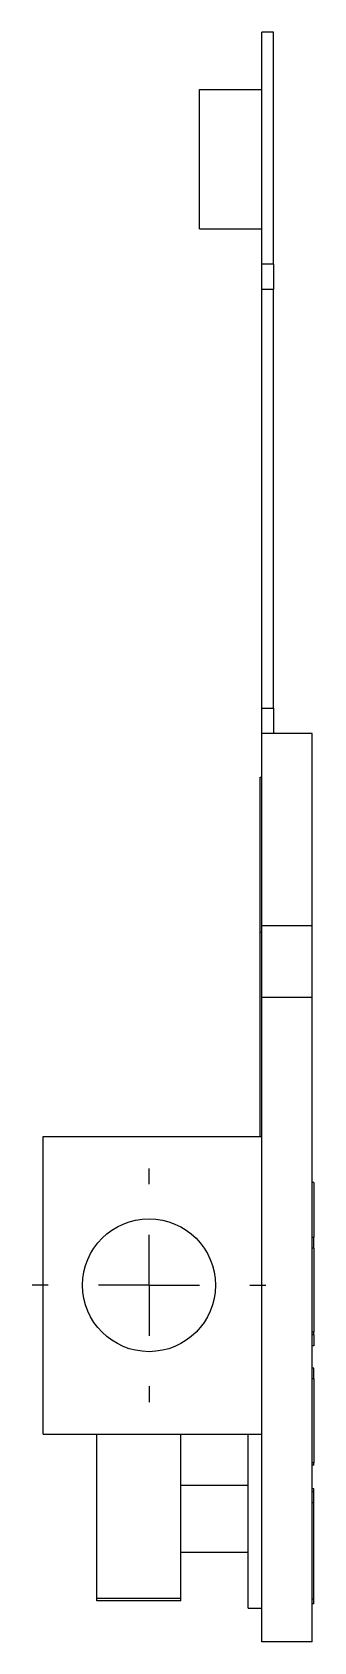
# Model space of a CAD drawing. Extents: x 3.85 to 6.74, y 3.97 to 4.93.
# Drawn here: x 5.271 to 5.439, y 3.971 to 4.928 of the extents above; entities that cross this region are included whole.
import ezdxf

# ---------------------------------------------------------------- set-up
doc = ezdxf.new("R2010")
doc.units = 0
doc.header["$MEASUREMENT"] = 0
doc.layers.get('0').update_dxf_attribs({"linetype": 'CONTINUOUS'})

# ---------------------------------------------------------------- blocks, each defined once
blk = doc.blocks.new('SW_CENTERMARKSYMBOL_1')
at = {"color": 0, "linetype": 'CONTINUOUS'}
for p, q in [((0, 0.06), (0, 0.0695)), ((0, 0), (0, 0.03)), ((-0.06, 0), (-0.0695, 0)), ((0, 0), (-0.03, 0)), ((0, 0), (0, -0.03)), ((0, 0), (0.03, 0)), ((0.06, 0), (0.0695, 0)), ((0, -0.06), (0, -0.0695))]:
    blk.add_line(p, q, dxfattribs=at)

msp = doc.modelspace()

# ---------------------------------------------------------------- linework, layer by layer
at = {"color": 7, "linetype": 'CONTINUOUS'}
for p, q in [((5.41454, 4.92845), (5.40754, 4.92845)), ((5.40754, 4.79045), (5.40754, 4.92845)), ((5.41454, 4.79045), (5.41454, 4.92845)), ((5.37054, 4.81145), (5.37054, 4.89445)), ((5.37054, 4.89445), (5.40754, 4.89445)), ((5.37054, 4.81145), (5.40754, 4.81145)), ((5.41454, 4.79045), (5.40754, 4.79045)), ((5.40754, 4.77545), (5.40754, 4.79045)), ((5.41454, 4.79045), (5.41454, 4.77545)), ((5.41454, 4.77545), (5.40754, 4.77545)), ((5.40754, 4.52645), (5.40754, 4.77545)), ((5.41454, 4.52645), (5.41454, 4.77545)), ((5.40754, 4.52645), (5.41454, 4.52645)), ((5.40754, 4.51145), (5.40754, 4.52645)), ((5.41454, 4.52645), (5.41454, 4.51145)), ((5.43754, 4.51145), (5.40754, 4.51145)), ((5.40754, 4.39715), (5.40754, 4.51145)), ((5.43754, 4.39715), (5.43754, 4.51145)), ((5.40654, 4.48545), (5.40754, 4.48545)), ((5.40654, 4.39329), (5.40654, 4.48545)), ((5.40654, 4.27195), (5.40654, 4.39329)), ((5.40654, 4.39329), (5.40754, 4.39329)), ((5.43754, 4.39715), (5.40754, 4.39715)), ((5.40754, 4.35445), (5.40754, 4.39715)), ((5.43754, 4.35445), (5.43754, 4.39715)), ((5.43754, 4.35445), (5.40754, 4.35445)), ((5.40754, 3.97145), (5.40754, 4.35445)), ((5.43754, 3.97145), (5.43754, 4.35445)), ((5.27754, 4.09495), (5.27754, 4.27195)), ((5.27754, 4.27195), (5.40754, 4.27195)), ((5.43854, 4.24462), (5.43754, 4.24462)), ((5.43854, 4.24462), (5.43854, 4.21196)), ((5.43854, 4.21186), (5.43754, 4.21186)), ((5.43854, 4.20545), (5.43754, 4.20545)), ((5.43854, 4.20545), (5.43854, 4.15545)), ((5.43854, 4.15545), (5.43754, 4.15545)), ((5.43854, 4.15404), (5.43754, 4.15404)), ((5.43854, 4.15393), (5.43854, 4.14748)), ((5.43854, 4.14748), (5.43754, 4.14748)), ((5.43854, 4.13421), (5.43754, 4.13421)), ((5.43854, 4.1278), (5.43754, 4.1278)), ((5.43854, 4.1278), (5.43854, 4.0778)), ((5.27754, 4.09495), (5.40754, 4.09495)), ((5.30954, 3.99718), (5.30954, 4.09495)), ((5.35954, 3.99718), (5.35954, 4.09495)), ((5.39954, 3.99145), (5.39954, 4.09495)), ((5.43854, 4.0778), (5.43754, 4.0778)), ((5.43854, 4.07639), (5.43754, 4.07639)), ((5.39954, 4.06445), (5.35954, 4.06445)), ((5.43854, 4.06235), (5.43754, 4.06235)), ((5.43854, 4.06069), (5.43754, 4.06069)), ((5.43854, 4.06069), (5.43854, 4.06235)), ((5.43854, 4.05402), (5.43854, 4.06069)), ((5.43854, 4.05402), (5.43754, 4.05402)), ((5.43854, 3.99679), (5.43854, 4.05402)), ((5.39954, 4.02445), (5.35954, 4.02445)), ((5.35954, 3.99718), (5.30954, 3.99718)), ((5.30954, 3.99579), (5.30954, 3.99718)), ((5.35954, 3.99579), (5.30954, 3.99579)), ((5.35954, 3.99579), (5.35954, 3.99718)), ((5.39954, 3.99145), (5.40754, 3.99145)), ((5.43854, 3.99679), (5.43754, 3.99679)), ((5.43854, 3.99402), (5.43754, 3.99402)), ((5.43854, 3.99402), (5.43854, 3.99679)), ((5.43754, 3.97145), (5.40754, 3.97145))]:
    msp.add_line(p, q, dxfattribs=at)
msp.add_circle((5.34054, 4.18345), 0.0395, dxfattribs=at)
for points, knots in [([(5.43854, 4.20555), (5.43854, 4.20606), (5.43854, 4.20741), (5.43854, 4.20916), (5.43854, 4.21071), (5.43854, 4.21169), (5.43854, 4.2118), (5.43854, 4.21186)], [0, 0, 0, 0, 0.1290653, 0.3467958, 0.5645075, 0.782251, 1, 1, 1, 1]), ([(5.43854, 4.15404), (5.43854, 4.1541), (5.43854, 4.15424), (5.43854, 4.15477), (5.43854, 4.15531), (5.43854, 4.15534)], [0, 0, 0, 0, 0.487715, 0.975414, 1, 1, 1, 1]), ([(5.43854, 4.12791), (5.43854, 4.12841), (5.43854, 4.12977), (5.43854, 4.13151), (5.43854, 4.13307), (5.43854, 4.13405), (5.43854, 4.13416), (5.43854, 4.13421)], [0, 0, 0, 0, 0.1290653, 0.3467958, 0.5645075, 0.782251, 1, 1, 1, 1]), ([(5.43854, 4.07639), (5.43854, 4.07646), (5.43854, 4.0766), (5.43854, 4.07713), (5.43854, 4.07767), (5.43854, 4.07769)], [0, 0, 0, 0, 0.487715, 0.975414, 1, 1, 1, 1])]:
    msp.add_open_spline(points, degree=3, knots=knots, dxfattribs=at)

# ---------------------------------------------------------------- block references
msp.add_blockref('SW_CENTERMARKSYMBOL_1', (5.34054, 4.18345), dxfattribs=at)

doc.saveas('drawing.dxf')
